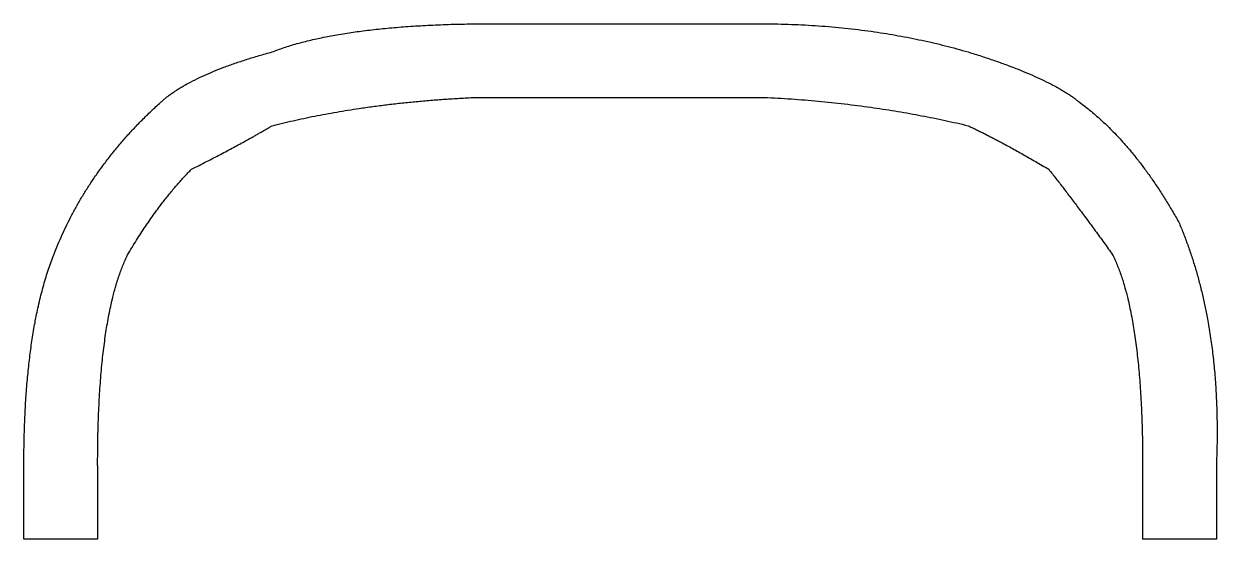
# Model space of a CAD drawing. Extents: x -12.1 to 12.1, y 4.9 to 15.4.
import ezdxf

# ---------------------------------------------------------------- set-up
doc = ezdxf.new("R2010")
doc.units = 0
doc.layers.add('MODELSKETCH_VISIBLE', color=7, linetype='CONTINUOUS')

msp = doc.modelspace()

# ---------------------------------------------------------------- linework, layer by layer
at = {"layer": 'MODELSKETCH_VISIBLE'}
for p, q in [((-3, 15.412), (3, 15.412)), ((-3, 13.912), (3, 13.912)), ((-12.125, 4.928), (-12.125, 6.428)), ((-10.625, 6.428), (-10.625, 4.928)), ((10.625, 6.428), (10.625, 4.928)), ((12.125, 6.428), (12.125, 4.928)), ((-10.625, 4.928), (-12.125, 4.928)), ((12.125, 4.928), (10.625, 4.928))]:
    msp.add_line(p, q, dxfattribs=at)
for points in [[(-7.077, 14.84), (-5.734, 15.371), (-3, 15.412)], [(3, 15.412), (5.154, 15.396), (7.077, 14.84)], [(-9.342, 13.817), (-8.715, 14.394), (-7.077, 14.84)], [(7.077, 14.84), (8.715, 14.334), (9.342, 13.817)], [(-7.077, 13.34), (-5.236, 13.805), (-3, 13.912)], [(3, 13.912), (5.138, 13.805), (7.077, 13.34)], [(-11.515, 10.714), (-10.849, 12.454), (-9.342, 13.817)], [(9.342, 13.817), (10.452, 13.003), (11.36, 11.377)], [(-8.715, 12.454), (-7.695, 12.97), (-7.077, 13.34)], [(7.077, 13.34), (7.788, 13.003), (8.715, 12.454)], [(-10.015, 10.714), (-9.384, 11.78), (-8.715, 12.454)], [(8.715, 12.454), (9.346, 11.652), (10.015, 10.714)], [(11.36, 11.377), (12.247, 9.31), (12.125, 6.428)], [(-12.125, 6.428), (-12.125, 9.186), (-11.515, 10.714)], [(-10.625, 6.428), (-10.625, 9.478), (-10.015, 10.714)], [(10.015, 10.714), (10.625, 9.478), (10.625, 6.428)]]:
    msp.add_open_spline(points, degree=2, dxfattribs=at)

doc.saveas('drawing.dxf')
